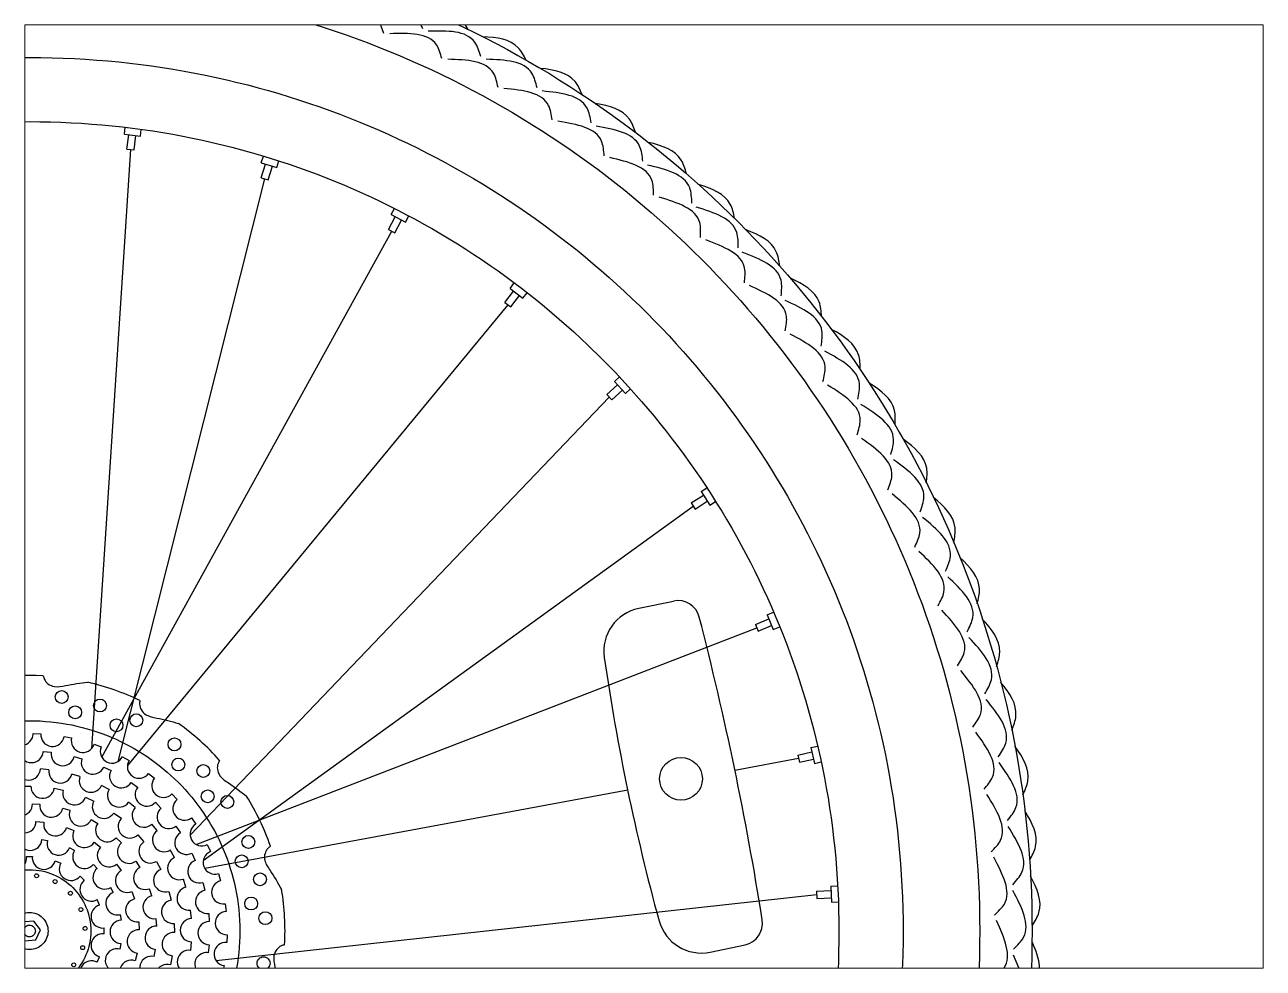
# Paper-space layout 'www.ceco.net' of a CAD drawing. Header units: millimetres. Extents: x 27 to 240, y 20 to 183.
# The model-space entities are those that its viewports show. They can reach past a viewport. Long polylines and large blocks are cut down to what shows.
import ezdxf

# ---------------------------------------------------------------- set-up
doc = ezdxf.new("R2010")
doc.units = ezdxf.units.MM
doc.layers.add('ceco.net 415 bike rim', color=7, linetype='Continuous')
doc.layers.add('ceco.net 415 bike tyres', color=8, linetype='Continuous')

msp = doc.modelspace()

# ---------------------------------------------------------------- linework, layer by layer
at = {"layer": 'ceco.net 415 bike rim'}
for p, q in [((32.43, 272.34), (32.73, 274.67)), ((32.43, 272.34), (37.89, 271.64)), ((33.3, 267.26), (33.94, 272.15)), ((35.76, 266.94), (36.39, 271.83)), ((37.89, 271.64), (38.19, 273.96)), ((34.53, 267.1), (21.16, 62.26)), ((33.3, 267.26), (35.76, 266.94)), ((79.23, 262.58), (79.93, 264.81)), ((79.23, 262.58), (84.49, 260.93)), ((84.49, 260.93), (85.19, 263.17)), ((79.21, 257.42), (80.68, 262.12)), ((81.57, 256.68), (83.04, 261.38)), ((30.31, 57.96), (80.39, 257.05)), ((79.21, 257.42), (81.57, 256.68)), ((123.63, 244.83), (124.7, 246.91)), ((122.7, 239.75), (124.97, 244.13)), ((123.63, 244.83), (128.51, 242.3)), ((124.9, 238.62), (127.17, 242.99)), ((128.51, 242.3), (129.59, 244.38)), ((24.75, 59.37), (123.8, 239.18)), ((122.7, 239.75), (124.9, 238.62)), ((164.26, 219.64), (165.68, 221.5)), ((162.47, 214.8), (165.46, 218.72)), ((164.26, 219.64), (168.64, 216.3)), ((164.44, 213.3), (167.43, 217.22)), ((168.64, 216.3), (170.06, 218.16)), ((163.46, 214.05), (33.48, 56.51)), ((162.47, 214.8), (164.44, 213.3)), ((197.3, 183.33), (200.93, 186.67)), ((199.91, 187.78), (201.63, 189.37)), ((199.91, 187.78), (203.63, 183.73)), ((198.14, 182.42), (54.91, 32.71)), ((197.3, 183.33), (198.98, 181.51)), ((198.98, 181.51), (202.61, 184.84)), ((203.63, 183.73), (205.36, 185.32)), ((226.14, 146.28), (230.29, 148.94)), ((229.48, 150.21), (231.45, 151.48)), ((229.48, 150.21), (232.44, 145.58)), ((59.4, 24.14), (226.81, 145.24)), ((226.14, 146.28), (227.48, 144.2)), ((227.48, 144.2), (231.63, 146.85)), ((232.44, 145.58), (234.42, 146.84)), ((208.23, 110.28), (220.11, 112.75)), ((248.11, 104.79), (252.66, 106.69)), ((252.07, 108.08), (254.24, 108.99)), ((252.07, 108.08), (254.19, 103)), ((57.01, 29.53), (248.58, 103.65)), ((248.11, 104.79), (249.06, 102.5)), ((249.06, 102.5), (253.61, 104.4)), ((254.19, 103), (256.36, 103.91)), ((1.28, 67.52), (3.89, 67.42)), ((11.82, 66.49), (14.39, 65.98)), ((22.08, 63.82), (24.54, 62.92)), ((-6.04, 61.24), (-3.29, 61.45)), ((4.69, 61.35), (7.43, 61.08)), ((15.27, 59.61), (17.92, 58.87)), ((31.79, 59.58), (34.08, 58.31)), ((262.53, 60.11), (267.34, 61.19)), ((262.53, 60.11), (263.08, 57.7)), ((267.01, 62.67), (269.3, 63.18)), ((267.01, 62.67), (268.22, 57.3)), ((6.63, 55.14), (3.72, 55.41)), ((25.39, 56.05), (27.87, 54.86)), ((262.8, 58.91), (241.07, 54.89)), ((263.08, 57.7), (267.89, 58.78)), ((268.22, 57.3), (270.51, 57.81)), ((17.26, 52.79), (14.46, 53.62)), ((34.74, 50.79), (36.97, 49.19)), ((40.72, 53.88), (42.78, 52.26)), ((-2.61, 49.47), (0.51, 49.53)), ((8.46, 48.81), (11.52, 48.18)), ((27.22, 48.4), (24.65, 49.77)), ((48.65, 46.84), (50.43, 44.92)), ((204.42, 48.11), (59.91, 21.38)), ((1.03, 43.52), (3.56, 43.39)), ((19.11, 45.7), (21.96, 44.4)), ((36.14, 42.16), (33.88, 44)), ((43.03, 43.99), (44.95, 42.02)), ((11.42, 42.01), (13.84, 41.28)), ((28.8, 40.3), (31.4, 38.57)), ((55.38, 38.65), (56.83, 36.48)), ((2.21, 37.47), (4.93, 37.21)), ((12.68, 35.33), (15.21, 34.32)), ((21.14, 38.06), (23.31, 36.77)), ((43.67, 34.3), (41.82, 36.55)), ((50.02, 35.84), (51.57, 33.57)), ((-5.59, 31.04), (-3.69, 31.32)), ((4.28, 31.24), (6.16, 30.93)), ((22.12, 30.33), (24.26, 28.64)), ((31.43, 30.12), (29.63, 31.89)), ((37.05, 32.88), (39.05, 30.48)), ((-1.04, 25.51), (0.99, 25.52)), ((15.42, 27.51), (13.72, 28.39)), ((49.53, 25.12), (48.14, 27.69)), ((55.48, 26.61), (56.61, 24.11)), ((60.74, 29.52), (61.84, 27.14)), ((8.8, 23.97), (10.68, 23.2)), ((23.17, 21.4), (21.83, 22.76)), ((29.77, 22.87), (31.35, 20.64)), ((36.4, 23.87), (37.73, 21.72)), ((43.44, 23.81), (44.85, 21.03)), ((18.74, 17.34), (17.31, 18.78)), ((53.48, 14.98), (52.62, 17.76)), ((64.61, 19.65), (65.32, 17.13)), ((28.64, 13.19), (27.79, 14.9)), ((35, 13.55), (35.89, 10.98)), ((41.83, 12.06), (41.06, 14.47)), ((47.65, 13.55), (48.41, 10.52)), ((59.26, 16.58), (59.94, 13.91)), ((268.98, 13.61), (273.91, 13.84)), ((268.98, 13.61), (269.1, 11.14)), ((273.84, 15.35), (276.18, 15.46)), ((273.84, 15.35), (274.09, 9.85)), ((23.95, 8.85), (23.17, 10.72)), ((269.04, 12.38), (63.8, -10.16)), ((66.89, 9.3), (67.2, 6.7)), ((269.1, 11.14), (274.02, 11.37)), ((274.09, 9.85), (276.43, 9.96)), ((31.04, 5.59), (31.32, 3.69)), ((55.37, 4.26), (55.07, 7.15)), ((61.24, 6.03), (61.45, 3.29)), ((25.52, -0.99), (25.51, 1.04)), ((37.4, 3.14), (37.53, 0.42)), ((43.5, 1.7), (43.33, 4.22)), ((49.47, 2.61), (49.53, -0.52)), ((55.14, -6.63), (55.41, -3.73)), ((67.52, -1.28), (67.42, -3.89)), ((31.24, -4.28), (30.93, -6.16)), ((36.77, -7.52), (36.13, -10.17)), ((42.64, -8.76), (43.08, -6.27)), ((61.36, -4.69), (61.09, -7.43)), ((232.65, -7.21), (244.54, -4.74)), ((23.19, -10.68), (23.97, -8.8)), ((48.81, -8.47), (48.18, -11.53)), ((66.49, -11.82), (65.98, -14.39)), ((28.39, -13.72), (27.51, -15.42)), ((52.79, -17.26), (53.62, -14.47)), ((63.88, -14.44), (257.05, -80.39))]:
    msp.add_line(p, q, dxfattribs=at)
msp.add_lwpolyline([(-2.17, 3.05), (-3.73, -0.36), (-1.55, -3.41), (2.17, -3.05), (3.73, 0.36), (1.55, 3.41)], close=True, dxfattribs=at)
for centre, radius in [((0, 0), 342.61), ((0, 0), 324.72), ((0, 0), 298.54), ((0, 0), 276.61), ((-4.39, 80.64), 2.2), ((11.03, 80), 2.2), ((15.62, 74.72), 2.2), ((24.1, 77.07), 2.2), ((29.73, 70.3), 2.2), ((36.52, 72.03), 2.2), ((0, 0), 71.87), ((49.55, 63.77), 2.2), ((222.64, 51.99), 7.3), ((50.88, 56.9), 2.2), ((59.41, 54.7), 2.2), ((60.9, 46.02), 2.2), ((67.64, 44.12), 2.2), ((74.8, 30.45), 2.2), ((72.52, 23.83), 2.2), ((0, 0), 20.96), ((-4.16, 18.58), 0.668), ((2.44, 18.88), 0.668), ((8.75, 16.91), 0.668), ((78.8, 17.66), 2.2), ((14.01, 12.9), 0.668), ((75.75, 9.4), 2.2), ((0, 0), 6.37), ((17.57, 7.33), 0.668), ((80.63, 4.39), 2.2), ((0, 0), 2.02), ((19.02, 0.88), 0.668), ((18.17, -5.68), 0.668), ((15.13, -11.56), 0.668), ((80, -11.03), 2.2), ((74.72, -15.62), 2.2)]:
    msp.add_circle(centre, radius, dxfattribs=at)
for centre, radius, start, end in [((211.28, 95.59), 15, 101.7458, 188.2179), ((221.64, 105.41), 7.5, 14.4684, 101.7458), ((-848.56, -170.74), 1112.75, 9.02322, 14.46844), ((935.06, 200.12), 746.29, 188.21792, 195.27375), ((0, 0), 87.33, 86.905, 99.322), ((0, 0), 87.33, 64.405, 76.822), ((0, 0), 87.33, 41.905, 54.322), ((-2.72, 67.48), 3.99, 184.0007, 0.6111), ((7.87, 67.07), 3.99, 175.0007, 351.6111), ((18.27, 65.02), 3.99, 166.0007, 342.6111), ((0.7, 61.53), 3.99, 181.2086, 357.4886), ((11.37, 60.47), 3.99, 171.2086, 347.4886), ((28.21, 61.36), 3.99, 157.0007, 333.6111), ((-0.27, 55.53), 3.99, 182.3372, 358.2151), ((10.57, 54.52), 3.99, 171.0872, 346.9651), ((21.7, 57.58), 3.99, 161.2086, 337.4886), ((37.46, 56.19), 3.99, 148.0007, 324.6111), ((21.01, 51.41), 3.99, 159.8372, 335.7151), ((31.37, 52.94), 3.99, 151.2086, 327.4886), ((45.79, 49.64), 3.99, 139.0007, 315.6111), ((-6.59, 49.1), 3.99, 189.95, 5.3284), ((4.5, 49.33), 3.99, 177.0928, 352.4712), ((15.37, 47.09), 3.99, 164.2357, 339.6141), ((30.63, 46.32), 3.99, 148.5872, 324.4651), ((40.09, 46.68), 3.99, 141.2086, 317.4886), ((-2.96, 43.43), 3.99, 186.5302, 1.2713), ((7.52, 42.88), 3.99, 172.6841, 347.4251), ((25.46, 42.49), 3.99, 151.3786, 326.757), ((52.99, 41.86), 3.99, 130.0007, 306.6111), ((0, 0), 87.33, 19.405, 31.822), ((17.56, 39.84), 3.99, 158.8379, 333.579), ((34.28, 35.76), 3.99, 138.5214, 313.8998), ((39.08, 39.46), 3.99, 137.3372, 313.2151), ((47.59, 39.01), 3.99, 131.2086, 307.4886), ((-1.78, 37.49), 3.99, 185.7723, 359.672), ((8.85, 36.48), 3.99, 169.4087, 343.3084), ((18.77, 32.5), 3.99, 153.045, 326.9447), ((26.58, 34.47), 3.99, 144.9918, 319.7328), ((46.03, 31.07), 3.99, 126.0872, 301.9651), ((58.89, 33.06), 3.99, 121.0007, 297.6111), ((0.29, 31.53), 3.99, 183.0959, 355.8335), ((10.02, 29.9), 3.99, 165.0959, 337.8335), ((34.06, 27.11), 3.99, 131.1456, 305.8867), ((41.38, 27.23), 3.99, 125.6643, 301.0427), ((53.64, 30.16), 3.99, 121.2086, 297.4886), ((-5.01, 25.04), 3.99, 195.7918, 6.82), ((4.96, 25.05), 3.99, 173.2918, 344.32), ((18.77, 25.34), 3.99, 147.0959, 319.8335), ((27.17, 25.9), 3.99, 136.6814, 310.5811), ((63.34, 23.44), 3.99, 112.0007, 288.6111), ((14.17, 21.25), 3.99, 150.7918, 321.82), ((25.68, 18.3), 3.99, 129.0959, 301.8335), ((39.56, 18.17), 3.99, 117.2995, 292.0405), ((51.21, 21.5), 3.99, 114.8372, 290.7151), ((58.06, 20.39), 3.99, 111.2086, 287.4886), ((21.22, 14.21), 3.99, 128.2918, 299.32), ((33.36, 17.2), 3.99, 120.3178, 294.2175), ((46.4, 17.34), 3.99, 112.8071, 288.1855), ((66.22, 13.24), 3.99, 103.0007, 279.6111), ((30.08, 9.46), 3.99, 111.0959, 283.8335), ((54.42, 11.1), 3.99, 103.5872, 279.4651), ((60.72, 9.99), 3.99, 101.2086, 277.4886), ((0, 0), 87.33, 356.905, 9.322), ((25.04, 5.01), 3.99, 105.7918, 276.82), ((36.86, 7.1), 3.99, 103.9541, 277.8538), ((42.76, 8.17), 3.99, 103.4533, 278.1944), ((49.1, 6.58), 3.99, 99.95, 275.3284), ((55.54, 0.27), 3.99, 92.3372, 268.2151), ((67.48, 2.72), 3.99, 94.0007, 270.6111), ((31.53, -0.29), 3.99, 93.0959, 265.8335), ((37.36, -3.57), 3.99, 87.5905, 261.4902), ((43.47, -2.3), 3.99, 89.6072, 264.3482), ((61.53, -0.7), 3.99, 91.2086, 267.4886), ((229.6, 7.48), 15, 195.2737, 281.7458), ((243.01, 2.61), 7.5, 281.7458, 9.0232), ((25.05, -4.96), 3.99, 83.2918, 254.32), ((49.33, -4.51), 3.99, 87.0928, 262.4712), ((67.07, -7.87), 3.99, 85.0007, 261.6111), ((29.9, -10.03), 3.99, 75.0959, 247.8335), ((54.52, -10.57), 3.99, 81.0872, 256.9651), ((60.48, -11.38), 3.99, 81.2086, 257.4886), ((21.24, -14.17), 3.99, 60.7918, 231.82), ((34.84, -13.95), 3.99, 71.2269, 245.1266), ((41.66, -12.63), 3.99, 75.761, 250.5021), ((47.09, -15.37), 3.99, 74.2357, 249.6141), ((25.34, -18.77), 3.99, 57.0959, 229.8335), ((65.02, -18.27), 3.99, 76.0007, 252.6111)]:
    msp.add_arc(centre, radius, start, end, dxfattribs=at)
for points in [[(4.72, 87.21), (4.82, 86.8), (5.1, 85.76), (6.34, 84.28), (8.96, 83.15), (13.62, 84.24), (17.39, 84.72), (19.91, 85.04)], [(37.73, 78.77), (37.67, 78.34), (37.53, 77.28), (38.11, 75.44), (40.1, 73.39), (44.82, 72.62), (48.49, 71.61), (50.94, 70.94)], [(65, 58.33), (64.79, 57.96), (64.25, 57.04), (64.08, 55.11), (65.13, 52.46), (69.2, 49.94), (72.2, 47.61), (74.21, 46.05)], [(82.37, 29.02), (82.04, 28.76), (81.18, 28.11), (80.29, 26.39), (80.25, 23.55), (83.04, 19.65), (84.92, 16.35), (86.18, 14.15)], [(87.21, -4.71), (86.8, -4.82), (85.76, -5.1), (84.28, -6.34), (83.15, -8.96), (84.24, -13.62), (84.72, -17.39), (85.03, -19.91)]]:
    msp.add_open_spline(points, degree=3, knots=[0, 0, 0, 0, 1.265155, 3.187887, 5.583091, 9.401751, 17.081344, 17.081344, 17.081344, 17.081344], dxfattribs=at)
at = {"layer": 'ceco.net 415 bike tyres'}
for points, knots in [([(121.13, 306.73), (120.52, 308.41), (117.95, 315.5), (109.37, 314.68), (102.82, 314.05)], [0, 0, 0, 0, 5.072032, 21.445374, 21.445374, 21.445374, 21.445374]), ([(134.39, 308.34), (133.7, 310.06), (130.89, 317.12), (122.32, 316.35), (115.85, 315.77)], [0, 0, 0, 0, 5.278026, 21.651368, 21.651368, 21.651368, 21.651368]), ([(149.89, 308.08), (149.02, 309.61), (145.73, 314.82), (139.4, 315.26), (134.53, 315.09)], [1.290026, 1.290026, 1.290026, 1.290026, 6.384144, 19.446481, 19.446481, 19.446481, 19.446481]), ([(140.93, 298.16), (140.43, 299.87), (138.33, 307.11), (129.72, 306.85), (123.14, 306.66)], [0, 0, 0, 0, 5.072032, 21.445374, 21.445374, 21.445374, 21.445374]), ([(154.27, 298.89), (153.7, 300.65), (151.35, 307.88), (142.75, 307.67), (136.25, 307.51)], [0, 0, 0, 0, 5.278026, 21.651368, 21.651368, 21.651368, 21.651368]), ([(169.72, 297.61), (168.95, 299.2), (166.01, 304.61), (159.72, 305.47), (154.85, 305.61)], [1.290026, 1.290026, 1.290026, 1.290026, 6.384144, 19.446481, 19.446481, 19.446481, 19.446481]), ([(160.13, 288.3), (159.75, 290.04), (158.12, 297.41), (149.51, 297.71), (142.94, 297.95)], [0, 0, 0, 0, 5.072032, 21.445374, 21.445374, 21.445374, 21.445374]), ([(173.49, 288.16), (173.03, 289.95), (171.16, 297.32), (162.57, 297.68), (156.07, 297.94)], [0, 0, 0, 0, 5.278026, 21.651368, 21.651368, 21.651368, 21.651368]), ([(188.82, 285.87), (188.16, 287.51), (185.57, 293.1), (179.36, 294.37), (174.51, 294.83)], [1.290026, 1.290026, 1.290026, 1.290026, 6.384144, 19.446481, 19.446481, 19.446481, 19.446481]), ([(178.64, 277.21), (178.37, 278.97), (177.23, 286.43), (168.66, 287.3), (162.12, 287.96)], [0, 0, 0, 0, 5.072032, 21.445374, 21.445374, 21.445374, 21.445374]), ([(191.96, 276.19), (191.63, 278.02), (190.24, 285.49), (181.69, 286.41), (175.22, 287.1)], [0, 0, 0, 0, 5.278026, 21.651368, 21.651368, 21.651368, 21.651368]), ([(207.12, 272.91), (206.56, 274.59), (204.35, 280.34), (198.23, 282.01), (193.42, 282.79)], [1.290026, 1.290026, 1.290026, 1.290026, 6.384144, 19.446481, 19.446481, 19.446481, 19.446481]), ([(196.39, 264.93), (196.24, 266.71), (195.59, 274.23), (187.09, 275.65), (180.6, 276.74)], [0, 0, 0, 0, 5.072032, 21.445374, 21.445374, 21.445374, 21.445374]), ([(209.62, 263.05), (209.4, 264.89), (208.51, 272.44), (200.03, 273.91), (193.62, 275.02)], [0, 0, 0, 0, 5.278026, 21.651368, 21.651368, 21.651368, 21.651368]), ([(224.52, 258.78), (224.07, 260.49), (222.24, 266.37), (216.25, 268.44), (211.5, 269.53)], [1.290026, 1.290026, 1.290026, 1.290026, 6.384144, 19.446481, 19.446481, 19.446481, 19.446481]), ([(213.3, 251.52), (213.26, 253.3), (213.11, 260.85), (204.72, 262.82), (198.32, 264.34)], [0, 0, 0, 0, 5.072032, 21.445374, 21.445374, 21.445374, 21.445374]), ([(226.37, 248.77), (226.27, 250.63), (225.88, 258.22), (217.52, 260.24), (211.2, 261.77)], [0, 0, 0, 0, 5.278026, 21.651368, 21.651368, 21.651368, 21.651368]), ([(240.97, 243.54), (240.63, 245.28), (239.19, 251.27), (233.34, 253.72), (228.67, 255.12)], [1.290026, 1.290026, 1.290026, 1.290026, 6.384144, 19.446481, 19.446481, 19.446481, 19.446481]), ([(229.29, 237.03), (229.37, 238.81), (229.71, 246.35), (221.47, 248.87), (215.18, 250.8)], [0, 0, 0, 0, 5.072032, 21.445374, 21.445374, 21.445374, 21.445374]), ([(242.16, 233.44), (242.18, 235.29), (242.28, 242.89), (234.07, 245.46), (227.87, 247.4)], [0, 0, 0, 0, 5.278026, 21.651368, 21.651368, 21.651368, 21.651368]), ([(256.38, 227.26), (256.16, 229.02), (255.11, 235.09), (249.44, 237.92), (244.87, 239.62)], [1.290026, 1.290026, 1.290026, 1.290026, 6.384144, 19.446481, 19.446481, 19.446481, 19.446481]), ([(244.3, 221.53), (244.5, 223.3), (245.33, 230.8), (237.27, 233.85), (231.12, 236.19)], [0, 0, 0, 0, 5.072032, 21.445374, 21.445374, 21.445374, 21.445374]), ([(256.91, 217.1), (257.05, 218.95), (257.65, 226.53), (249.63, 229.62), (243.56, 231.97)], [0, 0, 0, 0, 5.278026, 21.651368, 21.651368, 21.651368, 21.651368]), ([(258.27, 205.08), (258.58, 206.83), (259.9, 214.26), (252.06, 217.84), (246.08, 220.57)], [0, 0, 0, 0, 5.072032, 21.445374, 21.445374, 21.445374, 21.445374]), ([(270.69, 210.01), (270.59, 211.77), (269.94, 217.9), (264.46, 221.1), (260.02, 223.09)], [1.290026, 1.290026, 1.290026, 1.290026, 6.384144, 19.446481, 19.446481, 19.446481, 19.446481]), ([(270.55, 199.83), (270.82, 201.67), (271.91, 209.19), (264.11, 212.81), (258.21, 215.54)], [0, 0, 0, 0, 5.278026, 21.651368, 21.651368, 21.651368, 21.651368]), ([(271.13, 187.75), (271.55, 189.48), (273.36, 196.8), (265.77, 200.88), (259.97, 204)], [0, 0, 0, 0, 5.072032, 21.445374, 21.445374, 21.445374, 21.445374]), ([(283.85, 191.85), (283.86, 193.62), (283.61, 199.78), (278.36, 203.33), (274.05, 205.61)], [1.290026, 1.290026, 1.290026, 1.290026, 6.384144, 19.446481, 19.446481, 19.446481, 19.446481]), ([(283.05, 181.71), (283.43, 183.52), (285.01, 190.96), (277.46, 195.08), (271.75, 198.19)], [0, 0, 0, 0, 5.278026, 21.651368, 21.651368, 21.651368, 21.651368]), ([(282.83, 169.61), (283.36, 171.31), (285.64, 178.5), (278.34, 183.07), (272.76, 186.56)], [0, 0, 0, 0, 5.072032, 21.445374, 21.445374, 21.445374, 21.445374]), ([(295.79, 172.88), (295.92, 174.64), (296.07, 180.8), (291.06, 184.68), (286.91, 187.24)], [1.290026, 1.290026, 1.290026, 1.290026, 6.384144, 19.446481, 19.446481, 19.446481, 19.446481]), ([(294.32, 162.81), (294.83, 164.59), (296.89, 171.91), (289.63, 176.51), (284.13, 179.99)], [0, 0, 0, 0, 5.278026, 21.651368, 21.651368, 21.651368, 21.651368]), ([(293.31, 150.75), (293.96, 152.41), (296.71, 159.44), (289.71, 164.48), (284.38, 168.32)], [0, 0, 0, 0, 5.072032, 21.445374, 21.445374, 21.445374, 21.445374]), ([(306.46, 153.16), (306.7, 154.91), (307.26, 161.05), (302.51, 165.25), (298.54, 168.08)], [1.290026, 1.290026, 1.290026, 1.290026, 6.384144, 19.446481, 19.446481, 19.446481, 19.446481]), ([(304.34, 143.21), (304.96, 144.96), (307.5, 152.12), (300.55, 157.19), (295.3, 161.02)], [0, 0, 0, 0, 5.278026, 21.651368, 21.651368, 21.651368, 21.651368]), ([(302.55, 131.24), (303.3, 132.86), (306.5, 139.69), (299.85, 145.18), (294.78, 149.36)], [0, 0, 0, 0, 5.072032, 21.445374, 21.445374, 21.445374, 21.445374]), ([(315.82, 132.79), (316.18, 134.52), (317.14, 140.61), (312.68, 145.11), (308.9, 148.19)], [1.290026, 1.290026, 1.290026, 1.290026, 6.384144, 19.446481, 19.446481, 19.446481, 19.446481]), ([(313.06, 123), (313.79, 124.7), (316.79, 131.69), (310.19, 137.2), (305.2, 141.37)], [0, 0, 0, 0, 5.278026, 21.651368, 21.651368, 21.651368, 21.651368]), ([(310.48, 111.17), (311.34, 112.74), (314.98, 119.35), (308.7, 125.25), (303.91, 129.76)], [0, 0, 0, 0, 5.072032, 21.445374, 21.445374, 21.445374, 21.445374]), ([(323.83, 111.85), (324.3, 113.56), (325.65, 119.56), (321.5, 124.35), (317.93, 127.67)], [1.290026, 1.290026, 1.290026, 1.290026, 6.384144, 19.446481, 19.446481, 19.446481, 19.446481]), ([(320.43, 102.26), (321.27, 103.91), (324.73, 110.69), (318.5, 116.62), (313.79, 121.1)], [0, 0, 0, 0, 5.278026, 21.651368, 21.651368, 21.651368, 21.651368]), ([(317.09, 90.63), (318.05, 92.13), (322.11, 98.49), (316.24, 104.79), (311.75, 109.61)], [0, 0, 0, 0, 5.072032, 21.445374, 21.445374, 21.445374, 21.445374]), ([(330.45, 90.43), (331.03, 92.1), (332.78, 98.01), (328.94, 103.06), (325.6, 106.6)], [1.290026, 1.290026, 1.290026, 1.290026, 6.384144, 19.446481, 19.446481, 19.446481, 19.446481]), ([(326.43, 81.08), (327.38, 82.68), (331.27, 89.21), (325.44, 95.54), (321.04, 100.32)], [0, 0, 0, 0, 5.278026, 21.651368, 21.651368, 21.651368, 21.651368]), ([(322.34, 69.7), (323.39, 71.14), (327.86, 77.21), (322.41, 83.89), (318.25, 88.98)], [0, 0, 0, 0, 5.072032, 21.445374, 21.445374, 21.445374, 21.445374]), ([(335.66, 68.63), (336.35, 70.26), (338.47, 76.03), (334.98, 81.33), (331.87, 85.08)], [1.290026, 1.290026, 1.290026, 1.290026, 6.384144, 19.446481, 19.446481, 19.446481, 19.446481]), ([(331.04, 59.56), (332.09, 61.09), (336.39, 67.35), (330.99, 74.05), (326.91, 79.11)], [0, 0, 0, 0, 5.278026, 21.651368, 21.651368, 21.651368, 21.651368]), ([(326.2, 48.47), (327.35, 49.83), (332.21, 55.6), (327.21, 62.62), (323.39, 67.98)], [0, 0, 0, 0, 5.072032, 21.445374, 21.445374, 21.445374, 21.445374]), ([(339.43, 46.53), (340.22, 48.11), (342.72, 53.73), (339.58, 59.24), (336.73, 63.19)], [1.290026, 1.290026, 1.290026, 1.290026, 6.384144, 19.446481, 19.446481, 19.446481, 19.446481]), ([(334.22, 37.78), (335.37, 39.24), (340.08, 45.21), (335.13, 52.24), (331.38, 57.56)], [0, 0, 0, 0, 5.278026, 21.651368, 21.651368, 21.651368, 21.651368]), ([(328.68, 27.03), (329.91, 28.32), (335.13, 33.76), (330.6, 41.09), (327.14, 46.68)], [0, 0, 0, 0, 5.072032, 21.445374, 21.445374, 21.445374, 21.445374]), ([(341.75, 24.23), (342.64, 25.75), (345.5, 31.2), (342.73, 36.91), (340.14, 41.03)], [1.290026, 1.290026, 1.290026, 1.290026, 6.384144, 19.446481, 19.446481, 19.446481, 19.446481]), ([(335.98, 15.84), (337.22, 17.22), (342.31, 22.87), (337.83, 30.21), (334.44, 35.76)], [0, 0, 0, 0, 5.278026, 21.651368, 21.651368, 21.651368, 21.651368]), ([(329.74, 5.47), (331.06, 6.68), (336.62, 11.77), (332.58, 19.38), (329.5, 25.19)], [0, 0, 0, 0, 5.072032, 21.445374, 21.445374, 21.445374, 21.445374]), ([(342.6, 1.82), (343.59, 3.29), (346.8, 8.54), (344.41, 14.41), (342.09, 18.7)], [1.290026, 1.290026, 1.290026, 1.290026, 6.384144, 19.446481, 19.446481, 19.446481, 19.446481]), ([(336.3, -6.17), (337.62, -4.87), (343.07, 0.43), (339.08, 8.05), (336.06, 13.81)], [0, 0, 0, 0, 5.278026, 21.651368, 21.651368, 21.651368, 21.651368]), ([(329.39, -16.1), (330.78, -14.99), (336.67, -10.27), (333.14, -2.42), (330.44, 3.58)], [0, 0, 0, 0, 5.072032, 21.445374, 21.445374, 21.445374, 21.445374]), ([(341.99, -20.59), (343.07, -19.19), (346.62, -14.16), (344.61, -8.14), (342.59, -3.71)], [1.290026, 1.290026, 1.290026, 1.290026, 6.384144, 19.446481, 19.446481, 19.446481, 19.446481]), ([(335.17, -28.15), (336.58, -26.94), (342.36, -22.01), (338.88, -14.14), (336.25, -8.2)], [0, 0, 0, 0, 5.278026, 21.651368, 21.651368, 21.651368, 21.651368])]:
    msp.add_open_spline(points, degree=3, knots=knots, dxfattribs=at)

psp = doc.layouts.new('www.ceco.net')

# ---------------------------------------------------------------- viewports
at = {"layer": '0'}
psp.add_viewport(center=(133.35, 101.6), size=(213.36, 162.56), view_center_point=(210, 148.5), view_height=322.4396, dxfattribs=at)

doc.saveas('drawing.dxf')
